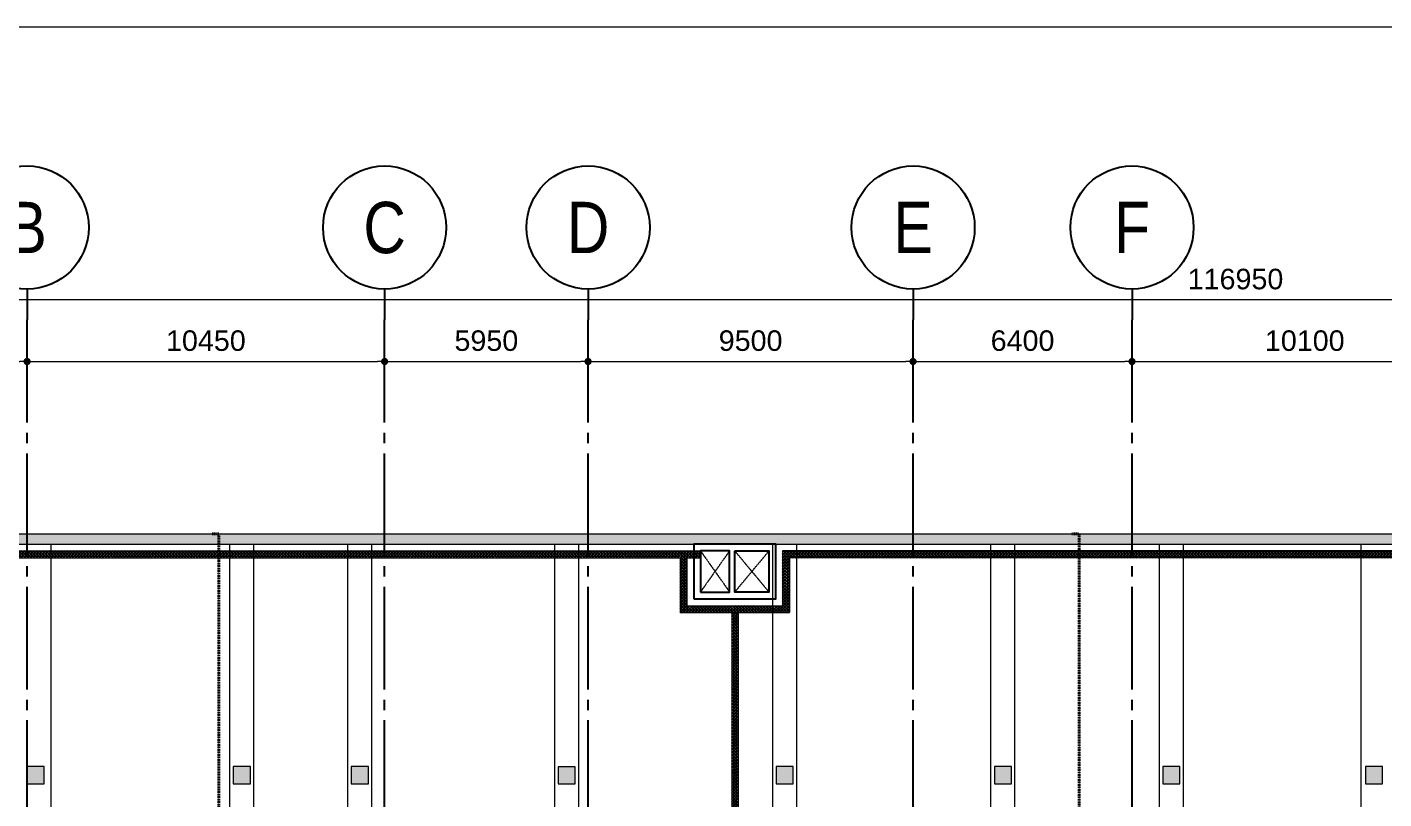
# Model space of a CAD drawing. Header units: millimetres. Extents: x -3819597 to -2591384, y 582389 to 820195.
# Drawn here: x -3420124 to -3380462, y 765638 to 788189 of the extents above; entities that cross this region are included whole.
import ezdxf
from ezdxf.enums import TextEntityAlignment as Align

# ---------------------------------------------------------------- set-up
doc = ezdxf.new("R2010")
doc.units = ezdxf.units.MM
doc.header["$MEASUREMENT"] = 0
for name, pattern in [('CENTER', [2, 1.25, -0.25, 0.25, -0.25]), ('CHG_XX_Cot_Ham 2$0$MB_Luoi truc$0$HTT Hidden 21', [3, 2, -1]), ('CHG_XX_Damsan_Ham 2$0$CHG_XX_Damsan_Ham 2$0$HIDDEN', [0.375, 0.25, -0.125]), ('CHG_XX_Luoi truc$0$MB_Luoi truc$0$Center101', [13, 10, -1, 1, -1]), ('HIDDEN', [0.375, 0.25, -0.125])]:
    doc.linetypes.add(name, pattern=pattern)
doc.layers.get('0').update_dxf_attribs({"lineweight": 9})
doc.layers.get('Defpoints').update_dxf_attribs({"color": 10, "lineweight": 0})
for name, color, linetype in [('02HN. TEXT B', 1, 'Continuous'), ('12HN. GRID', 1, 'CENTER'), ('CHG_XX_Damsan_Ham 2$0$CHG_XX_Damsan_Ham 2$0$MEP-00-GENERAL-35', 2, 'Continuous'), ('CHG_XX_Luoi truc$0$Grid', 34, 'Continuous'), ('CHG_XX_Luoi truc$0$Grid Line', 8, 'CHG_XX_Luoi truc$0$MB_Luoi truc$0$Center101'), ('dim', 51, 'Continuous')]:
    doc.layers.add(name, color=color, linetype=linetype)
for name, color, linetype, lineweight in [('CHG_XX_Cot_Ham 2$0$MB_Luoi truc$0$Dim 300', 1, 'Continuous', 5), ('CHG_XX_Cot_Ham 2$0$NS-Pier-H2', 150, 'Continuous', 13), ("CHG_XX_Damsan_Ham 2$0$CHG_XX_Damsan_Ham 2$0$'S_General_Hidden_1 Thin", 1, 'CHG_XX_Damsan_Ham 2$0$CHG_XX_Damsan_Ham 2$0$HIDDEN', 18), ('CHG_XX_Damsan_Ham 2$0$CHG_XX_Damsan_Ham 2$0$CHG_XX_Damsan_Ham 2$0$Start net bao', 3, 'Continuous', 18), ('CHG_XX_Damsan_Ham 2$0$CHG_XX_Damsan_Ham 2$0$DBAO', 3, 'Continuous', 13), ('CHG_XX_Damsan_Ham 2$0$CHG_XX_Damsan_Ham 2$0$DMo', 9, 'CHG_XX_Damsan_Ham 2$0$CHG_XX_Damsan_Ham 2$0$HIDDEN', 9), ('CHG_XX_Damsan_Ham 2$0$CHG_XX_Damsan_Ham 2$0$DTE-MEP-H-SLAB TEXT', 3, 'Continuous', 0), ('CHG_XX_Damsan_Ham 2$0$CHG_XX_Damsan_Ham 2$0$Start hatch', 8, 'Continuous', 25), ('CHG_XX_Damsan_Ham 2$0$CHG_XX_Damsan_Ham 2$0$Start net bao', 3, 'Continuous', 18), ('CHG_XX_Damsan_Ham 2$0$HATCH', 57, 'Continuous', 9), ('thep chay suot', 5, 'HIDDEN', 40)]:
    doc.layers.add(name, color=color, linetype=linetype, lineweight=lineweight)
for name, color, linetype, lineweight, plot in [('CHG_XX_Cot_Ham 2$0$NS-Column-H2', 90, 'Continuous', 13, False), ('CHG_XX_Cot_Ham 2$0$NS-Column-H2 @ 1', 90, 'Continuous', 13, False), ('CHG_XX_Cot_Ham 2$0$NS-Column-H2 @ 150', 90, 'Continuous', 13, False)]:
    doc.layers.add(name, color=color, linetype=linetype, lineweight=lineweight, plot=plot)
doc.styles.add('[HN042014]STYLE', font='arial.ttf', dxfattribs={"width": 0.8})
doc.styles.add('CHG_XX_Cot_Ham 2$0$MB_Luoi truc$0$Arial_C', font='arial.ttf')
doc.styles.add('CHG_XX_Luoi truc$0$MB_Luoi truc$0$Grid A-F$0$VNI-HelveCB', font='VHELVCB_0.TTF')
doc.dimstyles.new('CHG_XX_Cot_Ham 2$0$MB_Luoi truc$0$Dim 300 (A1-A2)', dxfattribs={"dimscale": 300, "dimtxt": 2, "dimasz": 0.7, "dimexe": 0, "dimexo": 1, "dimgap": 1, "dimtad": 1, "dimdec": 0, "dimzin": 12, "dimdsep": 46, "dimtxsty": 'CHG_XX_Cot_Ham 2$0$MB_Luoi truc$0$Arial_C', "dimblk": 'CHG_XX_Cot_Ham 2$0$MB_Luoi truc$0$_Dot', "dimcen": 1, "dimclrd": 256, "dimclre": 256, "dimclrt": 3, "dimadec": 0, "dimazin": 0, "dimtfac": 1, "dimtdec": 0, "dimtix": 1, "dimtmove": 2, "dimatfit": 3, "dimldrblk": 'CHG_XX_Cot_Ham 2$0$MB_Luoi truc$0$HTT Arrow 30', "dimfxl": 1, "dimtolj": 1, "dimtzin": 0, "dimarcsym": 0})
pattern_1 = [(45, (273994.73, -7150), (-44.194174, 44.194174), []), (135, (273994.73, -7150), (-44.194174, -44.194174), [])]

# ---------------------------------------------------------------- blocks, each defined once
blk = doc.blocks.new('*U694')
at = {"layer": '12HN. GRID', "linetype": 'Continuous'}
h = blk.add_hatch(color=256, dxfattribs=at)
h.dxf.hatch_style = 1
h.paths.add_polyline_path([(-44, 1451), (44, 1451), (0, 1627)])
h = blk.add_hatch(color=256, dxfattribs=at)
h.dxf.hatch_style = 1
h.paths.add_polyline_path([(0, -1265), (44, -1089), (-44, -1089)])
for p, q in [((-75, 1627), (75, 1627)), ((-44, 1451), (0, 1627)), ((0, 1627), (0, -1265)), ((0, 1627), (44, 1451)), ((-44, 1451), (44, 1451)), ((-44, -1089), (44, -1089)), ((-44, -1089), (0, -1265)), ((0, -1265), (44, -1089)), ((-75, -1265), (75, -1265))]:
    blk.add_line(p, q, dxfattribs=at)
at = {"layer": '12HN. GRID', "linetype": 'Continuous', "const_width": 64, "flags": 128}
blk.add_lwpolyline([(-32, 0, 1), (32, 0, 1)], format="xyb", close=True, dxfattribs=at)
at = {"layer": 'thep chay suot', "linetype": 'ByBlock', "ltscale": 0.001}
for p, q in [((-5240, 0), (-5240, 70)), ((1515, 0), (1515, 0))]:
    blk.add_line(p, q, dxfattribs=at)
at = {"layer": 'thep chay suot', "linetype": 'HIDDEN', "ltscale": 10}
blk.add_line((-5240, 0), (1515, 0), dxfattribs=at)
at = {"layer": '02HN. TEXT B', "linetype": 'ByBlock', "style": '[HN042014]STYLE', "width": 0.8, "flags": 8}
blk.add_attdef('1', text='', height=160, dxfattribs=at).set_placement((103, 134), align=Align.MIDDLE_LEFT)
blk.add_attdef('0', text='', height=160, dxfattribs=at).set_placement((-351, 11), align=Align.MIDDLE_CENTER)
at = {"layer": 'Defpoints', "color": 9, "linetype": 'ByBlock', "style": '[HN042014]STYLE', "width": 0.8, "flags": 9}
for tag, p in [('2', (-12167, -421)), ('3', (-12167, -826)), ('4', (-12167, -1230)), ('5', (-12167, -1621))]:
    blk.add_attdef(tag, text='', height=250, dxfattribs=at).set_placement(p, align=Align.MIDDLE_CENTER)
blk = doc.blocks.new('*U720')
at = {"layer": '12HN. GRID', "linetype": 'Continuous'}
h = blk.add_hatch(color=256, dxfattribs=at)
h.dxf.hatch_style = 1
h.paths.add_polyline_path([(-44, 6716), (44, 6716), (0, 6892)])
h = blk.add_hatch(color=256, dxfattribs=at)
h.dxf.hatch_style = 1
h.paths.add_polyline_path([(0, -2750), (44, -2574), (-44, -2574)])
for p, q in [((-75, 6892), (75, 6892)), ((-44, 6716), (0, 6892)), ((0, 6892), (0, -2750)), ((0, 6892), (44, 6716)), ((-44, 6716), (44, 6716)), ((-44, -2574), (44, -2574)), ((-44, -2574), (0, -2750)), ((0, -2750), (44, -2574)), ((-75, -2750), (75, -2750))]:
    blk.add_line(p, q, dxfattribs=at)
at = {"layer": '12HN. GRID', "linetype": 'Continuous', "const_width": 64, "flags": 128}
blk.add_lwpolyline([(-32, 0, 1), (32, 0, 1)], format="xyb", close=True, dxfattribs=at)
at = {"layer": 'thep chay suot', "linetype": 'ByBlock', "ltscale": 0.001}
for p, q in [((-6180, 0), (-6180, 70)), ((4743, 0), (4743, 0))]:
    blk.add_line(p, q, dxfattribs=at)
at = {"layer": 'thep chay suot', "linetype": 'HIDDEN', "ltscale": 10}
blk.add_line((-6180, 0), (4743, 0), dxfattribs=at)
at = {"layer": '02HN. TEXT B', "linetype": 'ByBlock', "style": '[HN042014]STYLE', "width": 0.8, "flags": 8}
blk.add_attdef('1', text='', height=160, dxfattribs=at).set_placement((103, 134), align=Align.MIDDLE_LEFT)
blk.add_attdef('0', text='', height=160, dxfattribs=at).set_placement((-351, 11), align=Align.MIDDLE_CENTER)
at = {"layer": 'Defpoints', "color": 9, "linetype": 'ByBlock', "style": '[HN042014]STYLE', "width": 0.8, "flags": 9}
for tag, p in [('2', (-12167, 4844)), ('3', (-12167, 4439)), ('4', (-12167, 4034)), ('5', (-12167, 3644))]:
    blk.add_attdef(tag, text='', height=250, dxfattribs=at).set_placement(p, align=Align.MIDDLE_CENTER)
blk = doc.blocks.new('CHG_XX_Cot_Ham 2$0$MB_Luoi truc$0$_Dot')
at = {"color": 0, "linetype": 'ByBlock', "lineweight": -2}
blk.add_line((-0.5, 0), (-1, 0), dxfattribs=at)
at = {"color": 0, "linetype": 'ByBlock', "const_width": 0.5}
blk.add_lwpolyline([(-0.25, 0, 1), (0.25, 0, 1)], format="xyb", close=True, dxfattribs=at)
blk = doc.blocks.new('*D986')
at = {"layer": 'CHG_XX_Cot_Ham 2$0$MB_Luoi truc$0$Dim 300', "lineweight": -2, "transparency": 16777216}
for p, q in [((0, 166908), (0, 168437)), ((210, 168437), (12040, 168437)), ((12250, 166908), (12250, 168437))]:
    blk.add_line(p, q, dxfattribs=at)
at = {"layer": 'Defpoints', "color": 0, "transparency": 16777216}
for p in [(12250, 168437), (0, 166608), (12250, 166608)]:
    blk.add_point(p, dxfattribs=at)
at = {"layer": 'CHG_XX_Cot_Ham 2$0$MB_Luoi truc$0$Dim 300', "lineweight": -2, "transparency": 16777216, "xscale": 210, "yscale": 210, "zscale": 210, "rotation": 180}
blk.add_blockref('CHG_XX_Cot_Ham 2$0$MB_Luoi truc$0$_Dot', (0, 168437), dxfattribs=at)
at = {"layer": 'CHG_XX_Cot_Ham 2$0$MB_Luoi truc$0$Dim 300', "lineweight": -2, "transparency": 16777216, "xscale": 210, "yscale": 210, "zscale": 210}
blk.add_blockref('CHG_XX_Cot_Ham 2$0$MB_Luoi truc$0$_Dot', (12250, 168437), dxfattribs=at)
at = {"layer": 'CHG_XX_Cot_Ham 2$0$MB_Luoi truc$0$Dim 300', "color": 3, "transparency": 16777216, "insert": (6125, 169043), "char_height": 600, "attachment_point": 5, "style": 'CHG_XX_Cot_Ham 2$0$MB_Luoi truc$0$Arial_C'}
blk.add_mtext('\\A1;12250', dxfattribs=at)
blk = doc.blocks.new('CHG_XX_Cot_Ham 2$0$MB_Luoi truc$0$HTT Arrow 30')
blk.add_hatch(color=256).paths.add_polyline_path([(-2.5, 0.375), (-2.5, -0.375), (0, 0)])
at = {"color": 0, "linetype": 'ByBlock', "lineweight": -2}
for p, q in [((0, 0), (-2.5, 0.375)), ((-2.5, -0.375), (-2.5, 0.375)), ((0, 0), (-2.5, -0.375))]:
    blk.add_line(p, q, dxfattribs=at)
blk = doc.blocks.new('*D987')
at = {"layer": 'CHG_XX_Cot_Ham 2$0$MB_Luoi truc$0$Dim 300', "lineweight": -2, "transparency": 16777216}
for p, q in [((12250, 166908), (12250, 168437)), ((12460, 168437), (22490, 168437)), ((22700, 166908), (22700, 168437))]:
    blk.add_line(p, q, dxfattribs=at)
at = {"layer": 'Defpoints', "color": 0, "transparency": 16777216}
for p in [(22700, 168437), (12250, 166608), (22700, 166608)]:
    blk.add_point(p, dxfattribs=at)
at = {"layer": 'CHG_XX_Cot_Ham 2$0$MB_Luoi truc$0$Dim 300', "lineweight": -2, "transparency": 16777216, "xscale": 210, "yscale": 210, "zscale": 210, "rotation": 180}
blk.add_blockref('CHG_XX_Cot_Ham 2$0$MB_Luoi truc$0$_Dot', (12250, 168437), dxfattribs=at)
at = {"layer": 'CHG_XX_Cot_Ham 2$0$MB_Luoi truc$0$Dim 300', "lineweight": -2, "transparency": 16777216, "xscale": 210, "yscale": 210, "zscale": 210}
blk.add_blockref('CHG_XX_Cot_Ham 2$0$MB_Luoi truc$0$_Dot', (22700, 168437), dxfattribs=at)
at = {"layer": 'CHG_XX_Cot_Ham 2$0$MB_Luoi truc$0$Dim 300', "color": 3, "transparency": 16777216, "insert": (17475, 169043), "char_height": 600, "attachment_point": 5, "style": 'CHG_XX_Cot_Ham 2$0$MB_Luoi truc$0$Arial_C'}
blk.add_mtext('\\A1;10450', dxfattribs=at)
blk = doc.blocks.new('*D988')
at = {"layer": 'CHG_XX_Cot_Ham 2$0$MB_Luoi truc$0$Dim 300', "lineweight": -2, "transparency": 16777216}
for p, q in [((22700, 166908), (22700, 168437)), ((22910, 168437), (28440, 168437)), ((28650, 166908), (28650, 168437))]:
    blk.add_line(p, q, dxfattribs=at)
at = {"layer": 'Defpoints', "color": 0, "transparency": 16777216}
for p in [(28650, 168437), (22700, 166608), (28650, 166608)]:
    blk.add_point(p, dxfattribs=at)
at = {"layer": 'CHG_XX_Cot_Ham 2$0$MB_Luoi truc$0$Dim 300', "lineweight": -2, "transparency": 16777216, "xscale": 210, "yscale": 210, "zscale": 210, "rotation": 180}
blk.add_blockref('CHG_XX_Cot_Ham 2$0$MB_Luoi truc$0$_Dot', (22700, 168437), dxfattribs=at)
at = {"layer": 'CHG_XX_Cot_Ham 2$0$MB_Luoi truc$0$Dim 300', "lineweight": -2, "transparency": 16777216, "xscale": 210, "yscale": 210, "zscale": 210}
blk.add_blockref('CHG_XX_Cot_Ham 2$0$MB_Luoi truc$0$_Dot', (28650, 168437), dxfattribs=at)
at = {"layer": 'CHG_XX_Cot_Ham 2$0$MB_Luoi truc$0$Dim 300', "color": 3, "transparency": 16777216, "insert": (25675, 169043), "char_height": 600, "attachment_point": 5, "style": 'CHG_XX_Cot_Ham 2$0$MB_Luoi truc$0$Arial_C'}
blk.add_mtext('\\A1;5950', dxfattribs=at)
blk = doc.blocks.new('*D989')
at = {"layer": 'CHG_XX_Cot_Ham 2$0$MB_Luoi truc$0$Dim 300', "lineweight": -2, "transparency": 16777216}
for p, q in [((28650, 166908), (28650, 168437)), ((28860, 168437), (37940, 168437)), ((38150, 166908), (38150, 168437))]:
    blk.add_line(p, q, dxfattribs=at)
at = {"layer": 'Defpoints', "color": 0, "transparency": 16777216}
for p in [(38150, 168437), (28650, 166608), (38150, 166608)]:
    blk.add_point(p, dxfattribs=at)
at = {"layer": 'CHG_XX_Cot_Ham 2$0$MB_Luoi truc$0$Dim 300', "lineweight": -2, "transparency": 16777216, "xscale": 210, "yscale": 210, "zscale": 210, "rotation": 180}
blk.add_blockref('CHG_XX_Cot_Ham 2$0$MB_Luoi truc$0$_Dot', (28650, 168437), dxfattribs=at)
at = {"layer": 'CHG_XX_Cot_Ham 2$0$MB_Luoi truc$0$Dim 300', "lineweight": -2, "transparency": 16777216, "xscale": 210, "yscale": 210, "zscale": 210}
blk.add_blockref('CHG_XX_Cot_Ham 2$0$MB_Luoi truc$0$_Dot', (38150, 168437), dxfattribs=at)
at = {"layer": 'CHG_XX_Cot_Ham 2$0$MB_Luoi truc$0$Dim 300', "color": 3, "transparency": 16777216, "insert": (33400, 169043), "char_height": 600, "attachment_point": 5, "style": 'CHG_XX_Cot_Ham 2$0$MB_Luoi truc$0$Arial_C'}
blk.add_mtext('\\A1;9500', dxfattribs=at)
blk = doc.blocks.new('*D990')
at = {"layer": 'CHG_XX_Cot_Ham 2$0$MB_Luoi truc$0$Dim 300', "lineweight": -2, "transparency": 16777216}
for p, q in [((38150, 166908), (38150, 168437)), ((38360, 168437), (44340, 168437)), ((44550, 166908), (44550, 168437))]:
    blk.add_line(p, q, dxfattribs=at)
at = {"layer": 'Defpoints', "color": 0, "transparency": 16777216}
for p in [(44550, 168437), (38150, 166608), (44550, 166608)]:
    blk.add_point(p, dxfattribs=at)
at = {"layer": 'CHG_XX_Cot_Ham 2$0$MB_Luoi truc$0$Dim 300', "lineweight": -2, "transparency": 16777216, "xscale": 210, "yscale": 210, "zscale": 210, "rotation": 180}
blk.add_blockref('CHG_XX_Cot_Ham 2$0$MB_Luoi truc$0$_Dot', (38150, 168437), dxfattribs=at)
at = {"layer": 'CHG_XX_Cot_Ham 2$0$MB_Luoi truc$0$Dim 300', "lineweight": -2, "transparency": 16777216, "xscale": 210, "yscale": 210, "zscale": 210}
blk.add_blockref('CHG_XX_Cot_Ham 2$0$MB_Luoi truc$0$_Dot', (44550, 168437), dxfattribs=at)
at = {"layer": 'CHG_XX_Cot_Ham 2$0$MB_Luoi truc$0$Dim 300', "color": 3, "transparency": 16777216, "insert": (41350, 169043), "char_height": 600, "attachment_point": 5, "style": 'CHG_XX_Cot_Ham 2$0$MB_Luoi truc$0$Arial_C'}
blk.add_mtext('\\A1;6400', dxfattribs=at)
blk = doc.blocks.new('*D991')
at = {"layer": 'CHG_XX_Cot_Ham 2$0$MB_Luoi truc$0$Dim 300', "lineweight": -2, "transparency": 16777216}
for p, q in [((44550, 166908), (44550, 168437)), ((44760, 168437), (54440, 168437)), ((54650, 166908), (54650, 168437))]:
    blk.add_line(p, q, dxfattribs=at)
at = {"layer": 'Defpoints', "color": 0, "transparency": 16777216}
for p in [(54650, 168437), (44550, 166608), (54650, 166608)]:
    blk.add_point(p, dxfattribs=at)
at = {"layer": 'CHG_XX_Cot_Ham 2$0$MB_Luoi truc$0$Dim 300', "lineweight": -2, "transparency": 16777216, "xscale": 210, "yscale": 210, "zscale": 210, "rotation": 180}
blk.add_blockref('CHG_XX_Cot_Ham 2$0$MB_Luoi truc$0$_Dot', (44550, 168437), dxfattribs=at)
at = {"layer": 'CHG_XX_Cot_Ham 2$0$MB_Luoi truc$0$Dim 300', "lineweight": -2, "transparency": 16777216, "xscale": 210, "yscale": 210, "zscale": 210}
blk.add_blockref('CHG_XX_Cot_Ham 2$0$MB_Luoi truc$0$_Dot', (54650, 168437), dxfattribs=at)
at = {"layer": 'CHG_XX_Cot_Ham 2$0$MB_Luoi truc$0$Dim 300', "color": 3, "transparency": 16777216, "insert": (49600, 169043), "char_height": 600, "attachment_point": 5, "style": 'CHG_XX_Cot_Ham 2$0$MB_Luoi truc$0$Arial_C'}
blk.add_mtext('\\A1;10100', dxfattribs=at)
blk = doc.blocks.new('*D998')
at = {"layer": 'CHG_XX_Cot_Ham 2$0$MB_Luoi truc$0$Dim 300', "lineweight": -2, "transparency": 16777216}
for p, q in [((-10900, 166908), (-10900, 170237)), ((105840, 170237), (-10690, 170237)), ((106050, 166908), (106050, 170237))]:
    blk.add_line(p, q, dxfattribs=at)
at = {"layer": 'Defpoints', "color": 0, "transparency": 16777216}
for p in [(-10900, 170237), (-10900, 166608), (106050, 166608)]:
    blk.add_point(p, dxfattribs=at)
at = {"layer": 'CHG_XX_Cot_Ham 2$0$MB_Luoi truc$0$Dim 300', "lineweight": -2, "transparency": 16777216, "xscale": 210, "yscale": 210, "zscale": 210, "rotation": 180}
blk.add_blockref('CHG_XX_Cot_Ham 2$0$MB_Luoi truc$0$_Dot', (-10900, 170237), dxfattribs=at)
at = {"layer": 'CHG_XX_Cot_Ham 2$0$MB_Luoi truc$0$Dim 300', "lineweight": -2, "transparency": 16777216, "xscale": 210, "yscale": 210, "zscale": 210}
blk.add_blockref('CHG_XX_Cot_Ham 2$0$MB_Luoi truc$0$_Dot', (106050, 170237), dxfattribs=at)
at = {"layer": 'CHG_XX_Cot_Ham 2$0$MB_Luoi truc$0$Dim 300', "color": 3, "transparency": 16777216, "insert": (47575, 170843), "char_height": 600, "attachment_point": 5, "style": 'CHG_XX_Cot_Ham 2$0$MB_Luoi truc$0$Arial_C'}
blk.add_mtext('\\A1;116950', dxfattribs=at)
blk = doc.blocks.new('*U1037')
at = {"layer": 'CHG_XX_Cot_Ham 2$0$NS-Column-H2 @ 1'}
h = blk.add_hatch(color=256, dxfattribs=at)
h.dxf.hatch_style = 1
h.paths.add_polyline_path([(-250, -250), (-250, 250), (250, 250), (250, -250)])
at = {"layer": 'CHG_XX_Cot_Ham 2$0$NS-Column-H2 @ 150'}
h = blk.add_hatch(color=256, dxfattribs=at)
h.dxf.hatch_style = 1
h.paths.add_polyline_path([(-250, -250), (-250, 250), (250, 250), (250, -250)])
blk = doc.blocks.new('CHG_XX_Cot_Ham 2$0$500x500')
at = {"layer": 'CHG_XX_Cot_Ham 2$0$NS-Column-H2'}
blk.add_lwpolyline([(250, -250), (250, 250), (-250, 250), (-250, -250)], close=True, dxfattribs=at)
blk.add_blockref('*U1037', (0, 0), dxfattribs=at)
blk = doc.blocks.new('*U1029')
at = {"layer": 'CHG_XX_Luoi truc$0$Grid', "lineweight": -2}
blk.add_line((0, 611), (0, 608), dxfattribs=at)
blk.add_circle((0, 617), 6, dxfattribs=at)
at = {"layer": 'CHG_XX_Luoi truc$0$Grid Line'}
blk.add_line((0, 0), (0, 608), dxfattribs=at)
at = {"layer": 'CHG_XX_Luoi truc$0$Grid', "lineweight": -2, "style": 'CHG_XX_Luoi truc$0$MB_Luoi truc$0$Grid A-F$0$VNI-HelveCB'}
for tag, p in [('GRIDSUB', (0, 617)), ('GRID', (0, -9))]:
    blk.add_attdef(tag, text='', height=5, dxfattribs=at).set_placement(p, align=Align.MIDDLE)
blk = doc.blocks.new('CHG_XX_Luoi truc')
at = {"layer": 'CHG_XX_Luoi truc$0$Grid'}
ref = blk.add_blockref('*U1029', (12250, -12747), dxfattribs=dict(at, xscale=300, yscale=300, zscale=300))
ref.add_attrib('GRIDSUB', 'B', dxfattribs={"lineweight": -2, "height": 1500, "style": 'CHG_XX_Luoi truc$0$MB_Luoi truc$0$Grid A-F$0$VNI-HelveCB'}).set_placement((12250, 172353), align=Align.MIDDLE)
ref = blk.add_blockref('*U1029', (22700, -12747), dxfattribs=dict(at, xscale=300, yscale=300, zscale=300))
ref.add_attrib('GRIDSUB', 'C', dxfattribs={"lineweight": -2, "height": 1500, "style": 'CHG_XX_Luoi truc$0$MB_Luoi truc$0$Grid A-F$0$VNI-HelveCB'}).set_placement((22700, 172353), align=Align.MIDDLE)
ref = blk.add_blockref('*U1029', (28650, -12747), dxfattribs=dict(at, xscale=300, yscale=300, zscale=300))
ref.add_attrib('GRIDSUB', 'D', dxfattribs={"lineweight": -2, "height": 1500, "style": 'CHG_XX_Luoi truc$0$MB_Luoi truc$0$Grid A-F$0$VNI-HelveCB'}).set_placement((28650, 172353), align=Align.MIDDLE)
ref = blk.add_blockref('*U1029', (38150, -12747), dxfattribs=dict(at, xscale=300, yscale=300, zscale=300))
ref.add_attrib('GRIDSUB', 'E', dxfattribs={"lineweight": -2, "height": 1500, "style": 'CHG_XX_Luoi truc$0$MB_Luoi truc$0$Grid A-F$0$VNI-HelveCB'}).set_placement((38150, 172353), align=Align.MIDDLE)
ref = blk.add_blockref('*U1029', (44550, -12747), dxfattribs=dict(at, xscale=300, yscale=300, zscale=300))
ref.add_attrib('GRIDSUB', 'F', dxfattribs={"lineweight": -2, "height": 1500, "style": 'CHG_XX_Luoi truc$0$MB_Luoi truc$0$Grid A-F$0$VNI-HelveCB'}).set_placement((44550, 172353), align=Align.MIDDLE)
blk = doc.blocks.new('CHG_XX_Damsan_Ham 2$0$CHG_XX_Damsan_Ham 2$0$sdfsgdh')
at = {"layer": 'CHG_XX_Damsan_Ham 2$0$CHG_XX_Damsan_Ham 2$0$Start hatch', "ltscale": 0.5}
h = blk.add_hatch(dxfattribs=at)
h.set_pattern_fill('ANSI37', color=256, scale=500)
h.set_pattern_definition(pattern_1)
h.paths.add_polyline_path([(42037, 2000), (1900, 2000), (1900, -400), (500, -400), (500, 0), (300, 0), (300, -600), (500, -600), (2100, -600), (2100, 1800), (42037, 1800)])
h = blk.add_hatch(dxfattribs=at)
h.set_pattern_fill('ANSI37', color=256, scale=500)
h.set_pattern_definition(pattern_1)
h.paths.add_polyline_path([(102202, 2000), (75028, 2000), (75028, 400), (72228, 400), (72228, 1800), (72628, 1800), (72628, 2000), (45037, 2000), (45037, 400), (42237, 400), (42237, 1800), (42637, 1800), (42637, 2000), (42037, 2000), (42037, 1800), (42037, 200), (45237, 200), (45237, 1800), (72028, 1800), (72028, 200), (75228, 200), (75228, 1800), (102002, 1800), (102202, 1800)])
h = blk.add_hatch(dxfattribs=at)
h.set_pattern_fill('ANSI37', color=256, scale=500)
h.set_pattern_definition([(45, (170555.19, -8650), (-44.194174, 44.194174), []), (135, (170555.19, -8650), (-44.194174, -44.194174), [])])
h.paths.add_polyline_path([(43750, 200), (43550, 200), (43550, -38999), (43750, -38999)])
at = {"layer": 'CHG_XX_Damsan_Ham 2$0$CHG_XX_Damsan_Ham 2$0$DTE-MEP-H-SLAB TEXT', "color": 2, "ltscale": 0.5}
for p, q in [((1900, 2000), (42637, 2000)), ((42637, 1800), (42637, 2000)), ((72628, 2000), (45037, 2000)), ((45037, 2000), (45037, 400)), ((2100, 1800), (42037, 1800)), ((42037, 1800), (42037, 200)), ((42237, 1800), (42637, 1800)), ((42237, 1800), (42237, 400)), ((72028, 1800), (45237, 1800)), ((45237, 1800), (45237, 200)), ((42237, 400), (45037, 400)), ((42037, 200), (45237, 200)), ((43550, 200), (43550, -74750)), ((43750, -74750), (43750, 200))]:
    blk.add_line(p, q, dxfattribs=at)
at = {"layer": 'CHG_XX_Damsan_Ham 2$0$CHG_XX_Damsan_Ham 2$0$MEP-00-GENERAL-35'}
for points in [[(42437, 600), (44837, 600), (44837, 2200), (42437, 2200)], [(42637, 800), (43487, 800), (43487, 2000), (42637, 2000)], [(43637, 2000), (44637, 2000), (44637, 800), (43637, 800)]]:
    blk.add_lwpolyline(points, close=True, dxfattribs=at)
blk = doc.blocks.new('CHG_XX_Cot_Ham 2')
at = {"layer": 'CHG_XX_Cot_Ham 2$0$NS-Pier-H2'}
h = blk.add_hatch(color=256, dxfattribs=at)
h.dxf.hatch_style = 1
h.paths.add_polyline_path([(99639.2, 163400), (-10900, 163400), (-10900, 85450), (-300, 85450), (-300, 84050), (32350, 84050), (32350, -9000), (103575.5, -9000), (106050, -6022), (106050, 158254.3)])
h.paths.add_polyline_path([(99533.7, 163100), (105750, 158110.4), (105750, 90450), (105650, 90450), (105750, 90450), (105750, 13850), (105750, 13722.3), (105750, -5913.6), (103434.7, -8700), (93599.8, -8700), (93299.8, -8700), (32650, -8700), (32650, 84350), (0, 84350), (0, 85750), (-10600, 85750), (-10600, 163100), (93600, 163100)], flags=16)
for p, q in [((-10900, 163400), (99639.2, 163400)), ((-10600, 163100), (99533.7, 163100))]:
    blk.add_line(p, q, dxfattribs=at)
at = {"layer": 'CHG_XX_Cot_Ham 2$0$NS-Pier-H2', "linetype": 'CHG_XX_Cot_Ham 2$0$MB_Luoi truc$0$HTT Hidden 21'}
blk.add_lwpolyline([(99639.2, 163400), (106050, 158254.3), (106050, -6022), (103575.5, -9000), (32350, -9000), (32350, 84050), (-300, 84050), (-300, 85450), (-10900, 85450), (-10900, 163400)], close=True, dxfattribs=at)
at = {"layer": 'CHG_XX_Cot_Ham 2$0$NS-Column-H2'}
for p in [(12500, 156350), (18525, 156350), (21975, 156350), (28025, 156343.1), (34398, 156350), (40775, 156350), (45700, 156350), (51625, 156350)]:
    blk.add_blockref('CHG_XX_Cot_Ham 2$0$500x500', p, dxfattribs=at)
at = {"layer": 'CHG_XX_Cot_Ham 2$0$NS-Pier-H2'}
blk.add_blockref('CHG_XX_Luoi truc', (0, 0), dxfattribs=at)
at = {"layer": 'CHG_XX_Cot_Ham 2$0$MB_Luoi truc$0$Dim 300'}
for base, p1, p2, picture, middle in [((-10900, 170237), (106050, 166608.3), (-10900, 166608.3), '*D998', (47575, 170843.4)), ((12250, 168437), (0, 166608.3), (12250, 166608.3), '*D986', (6125, 169043.4)), ((22700, 168437), (12250, 166608.3), (22700, 166608.3), '*D987', (17475, 169043.4)), ((28650, 168437), (22700, 166608.3), (28650, 166608.3), '*D988', (25675, 169043.4)), ((38150, 168437), (28650, 166608.3), (38150, 166608.3), '*D989', (33400, 169043.4)), ((44550, 168437), (38150, 166608.3), (44550, 166608.3), '*D990', (41350, 169043.4)), ((54650, 168437), (44550, 166608.3), (54650, 166608.3), '*D991', (49600, 169043.4))]:
    dim = blk.add_linear_dim(base=base, p1=p1, p2=p2, dimstyle='CHG_XX_Cot_Ham 2$0$MB_Luoi truc$0$Dim 300 (A1-A2)', dxfattribs=at)
    dim.commit()
    dim.dimension.update_dxf_attribs({"geometry": picture, "text_midpoint": middle})
blk = doc.blocks.new('CHG_XX_Damsan_Ham 2', base_point=(3089256, -609981))
at = {"layer": "CHG_XX_Damsan_Ham 2$0$CHG_XX_Damsan_Ham 2$0$'S_General_Hidden_1 Thin", "ltscale": 10}
for p, q in [((12950, 152250), (12950, 163100)), ((18175, 152250), (18175, 163100)), ((18875, 152250), (18875, 163100)), ((21625, 152250), (21625, 163100)), ((22325, 152250), (22325, 163100)), ((27675, 152250), (27675, 163100)), ((28375, 152250), (28375, 163100)), ((34048, 152250), (34048, 163100)), ((34748, 152250), (34748, 163100)), ((40425, 152250), (40425, 163100)), ((41125, 152250), (41125, 163100)), ((45350, 152250), (45350, 163100)), ((46050, 163100), (46050, 152250)), ((51250, 152250), (51250, 163100))]:
    blk.add_line(p, q, dxfattribs=at)
at = {"layer": 'CHG_XX_Damsan_Ham 2$0$CHG_XX_Damsan_Ham 2$0$CHG_XX_Damsan_Ham 2$0$Start net bao'}
for points in [[(-10900, 163400), (99639, 163400), (106050, 158250), (106050, -6022), (103576, -9000), (32350, -9000), (32350, 84050), (-300, 84050)], [(-10600, 85750), (-10600, 163100), (99534, 163100), (105750, 158106), (105750, 128050)]]:
    blk.add_lwpolyline(points, dxfattribs=at)
at = {"layer": 'CHG_XX_Damsan_Ham 2$0$CHG_XX_Damsan_Ham 2$0$DMo'}
for p, q in [((31937, 161700), (32787, 162900)), ((31937, 162900), (32787, 161700)), ((32937, 161700), (33937, 162900)), ((32937, 162900), (33937, 161700))]:
    blk.add_line(p, q, dxfattribs=at)
at = {"layer": 'CHG_XX_Damsan_Ham 2$0$CHG_XX_Damsan_Ham 2$0$Start net bao'}
for points in [[(-10900, 163400), (99639, 163400), (106050, 158250), (106050, -6022), (103576, -9000), (32350, -9000), (32350, 84050), (-300, 84050)], [(-10600, 85750), (-10600, 163100), (99534, 163100), (105750, 158106), (105750, 128050)]]:
    blk.add_lwpolyline(points, dxfattribs=at)
at = {"layer": 'CHG_XX_Damsan_Ham 2$0$CHG_XX_Damsan_Ham 2$0$DBAO'}
blk.add_blockref('CHG_XX_Cot_Ham 2', (0, 0), dxfattribs=at)
at = {"layer": 'CHG_XX_Damsan_Ham 2$0$CHG_XX_Damsan_Ham 2$0$DTE-MEP-H-SLAB TEXT'}
blk.add_blockref('CHG_XX_Damsan_Ham 2$0$CHG_XX_Damsan_Ham 2$0$sdfsgdh', (-10700, 160900), dxfattribs=at)
at = {"layer": 'CHG_XX_Damsan_Ham 2$0$HATCH'}
blk.add_blockref('CHG_XX_Cot_Ham 2', (0, 0), dxfattribs=at)

msp = doc.modelspace()

# ---------------------------------------------------------------- linework, layer by layer
at = {"layer": 'Defpoints', "color": 4, "ltscale": 1500}
msp.add_lwpolyline([(-3257251.5, 788188.7), (-3503476.5, 788188.7), (-3503476.5, 582388.7), (-3257251.5, 582388.7)], close=True, dxfattribs=at)

# ---------------------------------------------------------------- block references
at = {"layer": 'dim', "ltscale": 1500}
msp.add_blockref('CHG_XX_Damsan_Ham 2', (-343118.3, 0), dxfattribs=at)
at = {"layer": 'thep chay suot'}
ref = msp.add_blockref('*U694', (-3414519.8, 757659.8), dxfattribs=dict(at, xscale=-3, yscale=3, zscale=3, rotation=90))
ref.add_attrib('1', '%%c20a200', dxfattribs={"layer": '02HN. TEXT B', "linetype": 'ByBlock', "height": 480, "rotation": 90, "style": '[HN042014]STYLE', "width": 0.8}).set_placement((-3414924.6, 755148.8), align=Align.MIDDLE_LEFT)
ref = msp.add_blockref('*U720', (-3389374, 754840.8), dxfattribs=dict(at, xscale=-3, yscale=3, zscale=3, rotation=90))
ref.add_attrib('1', '%%c20a200', dxfattribs={"layer": '02HN. TEXT B', "linetype": 'ByBlock', "height": 480, "rotation": 90, "style": '[HN042014]STYLE', "width": 0.8}).set_placement((-3389778.8, 752329.8), align=Align.MIDDLE_LEFT)

doc.saveas('drawing.dxf')
